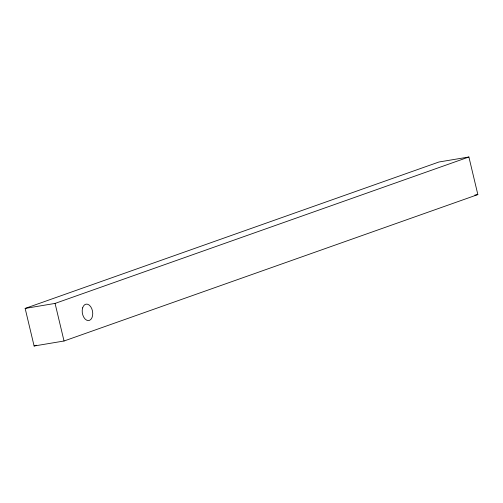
<?xml version="1.0" encoding="UTF-8"?>
<svg xmlns="http://www.w3.org/2000/svg" width="503" height="503" viewBox="0 0 503 503"><rect width="100%" height="100%" fill="white"/><g stroke="black" fill="none" stroke-linecap="round" stroke-linejoin="round"><path stroke-width="0.75" d="M25.15 308.421L438.968 161.991L468.897 156.993L477.85 194.579L64.032 341.009L34.103 346.007L25.15 308.421L55.072 303.416L468.897 156.993M34.103 346.007L36.329 345.221M474.782 195.095L477.85 194.579M55.072 303.416L64.032 341.009M82.63 307.874A8.312 5.175 80.5 0 0 88.044 320.568A8.312 5.175 80.5 0 0 91.728 308.565A8.312 5.175 80.5 0 0 82.63 307.874"/></g></svg>
